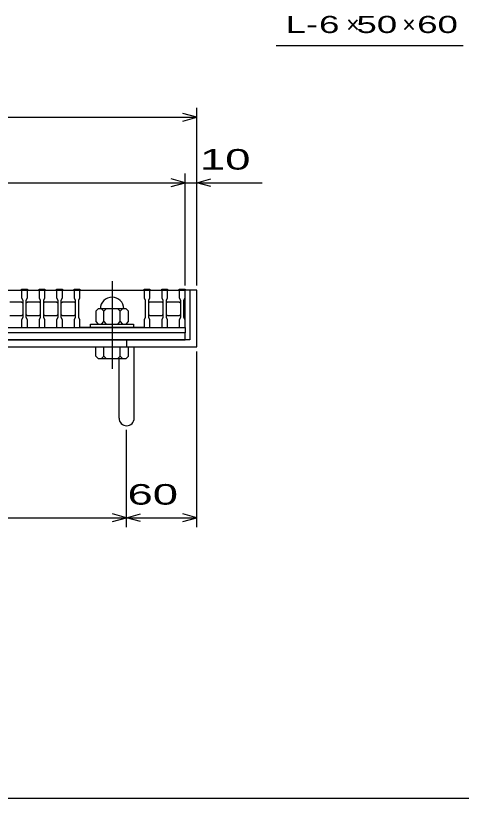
# Model space of a CAD drawing. Units: millimetres, scale not verified. Extents: x -1456 to 1385, y -1026 to 843.
# Drawn here: x -598 to -216, y -917 to -247 of the extents above; entities that cross this region are included whole.
import ezdxf
from ezdxf.enums import TextEntityAlignment as Align

# ---------------------------------------------------------------- set-up
doc = ezdxf.new("R2010")
doc.units = ezdxf.units.MM
doc.header["$LTSCALE"] = 8
doc.linetypes.add('CHAIN', pattern=[18.5, 12, -1.5, 3.5, -1.5])
for name, color, linetype, lineweight in [('0_2', 150, 'Continuous', 25), ('16', 3, 'Continuous', 25), ('19', 6, 'Continuous', 25), ('22', 4, 'Continuous', 25)]:
    doc.layers.add(name, color=color, linetype=linetype, lineweight=lineweight)
doc.styles.add('ベクトル', font='')
doc.styles.get('ベクトル').set_extended_font_data('ベクトル')

msp = doc.modelspace()

# ---------------------------------------------------------------- linework, layer by layer
at = {"layer": '0_2'}
msp.add_line((1384.8, -917.2), (-1383.2, -917.2), dxfattribs=at)
at = {"layer": '16', "linetype": 'CHAIN'}
msp.add_line((-515.5, -474.4), (-515.5, -549.4), dxfattribs=at)
at = {"layer": '16'}
for p, q in [((-908, -482), (-453, -482)), ((-593, -482), (-593, -481.3)), ((-593, -481.3), (-588, -481.3)), ((-593, -482), (-593, -488.5)), ((-588, -482), (-593, -482)), ((-588, -481.3), (-588, -482)), ((-588, -488.5), (-588, -482)), ((-578, -482), (-578, -481.3)), ((-578, -481.3), (-573, -481.3)), ((-578, -482), (-578, -488.5)), ((-573, -482), (-578, -482)), ((-573, -481.3), (-573, -482)), ((-573, -488.5), (-573, -482)), ((-563, -482), (-563, -481.3)), ((-563, -481.3), (-558, -481.3)), ((-563, -482), (-563, -488.5)), ((-558, -482), (-563, -482)), ((-558, -481.3), (-558, -482)), ((-558, -488.5), (-558, -482)), ((-548, -482), (-548, -481.3)), ((-548, -481.3), (-543, -481.3)), ((-548, -482), (-548, -488.5)), ((-543, -482), (-548, -482)), ((-543, -481.3), (-543, -482)), ((-543, -488.5), (-543, -482)), ((-543, -482), (-488, -482)), ((-488, -482), (-488, -481.3)), ((-488, -481.3), (-483, -481.3)), ((-488, -482), (-488, -488.5)), ((-483, -482), (-488, -482)), ((-483, -481.3), (-483, -482)), ((-483, -488.5), (-483, -482)), ((-473, -482), (-473, -481.3)), ((-473, -481.3), (-468, -481.3)), ((-473, -482), (-473, -488.5)), ((-468, -482), (-473, -482)), ((-468, -481.3), (-468, -482)), ((-468, -488.5), (-468, -482)), ((-458, -482), (-458, -481.3)), ((-458, -481.3), (-453, -481.3)), ((-458, -482), (-458, -488.5)), ((-453, -482), (-458, -482)), ((-453, -481.3), (-453, -482)), ((-453, -488.5), (-453, -482)), ((-453, -514), (-453, -482)), ((-593, -488.5), (-592, -490.5)), ((-589, -490.5), (-588, -488.5)), ((-578, -488.5), (-577, -490.5)), ((-574, -490.5), (-573, -488.5)), ((-563, -488.5), (-562, -490.5)), ((-559, -490.5), (-558, -488.5)), ((-548, -488.5), (-547, -490.5)), ((-544, -490.5), (-543, -488.5)), ((-488, -488.5), (-487, -490.5)), ((-484, -490.5), (-483, -488.5)), ((-473, -488.5), (-472, -490.5)), ((-469, -490.5), (-468, -488.5)), ((-458, -488.5), (-457, -490.5)), ((-454, -490.5), (-453, -488.5)), ((-603, -492), (-593, -492)), ((-593, -492), (-592, -493)), ((-592, -490.5), (-592, -505.5)), ((-589, -505.5), (-589, -490.5)), ((-589, -493), (-588, -492)), ((-588, -492), (-578, -492)), ((-578, -492), (-577, -493)), ((-577, -490.5), (-577, -505.5)), ((-574, -505.5), (-574, -490.5)), ((-574, -493), (-573, -492)), ((-573, -492), (-563, -492)), ((-563, -492), (-562, -493)), ((-562, -490.5), (-562, -505.5)), ((-559, -505.5), (-559, -490.5)), ((-559, -493), (-558, -492)), ((-558, -492), (-548, -492)), ((-548, -492), (-547, -493)), ((-547, -490.5), (-547, -505.5)), ((-544, -505.5), (-544, -490.5)), ((-487, -490.5), (-487, -505.5)), ((-484, -505.5), (-484, -490.5)), ((-484, -493), (-483, -492)), ((-483, -492), (-473, -492)), ((-473, -492), (-472, -493)), ((-472, -490.5), (-472, -505.5)), ((-469, -505.5), (-469, -490.5)), ((-469, -493), (-468, -492)), ((-468, -492), (-458, -492)), ((-458, -492), (-457, -493)), ((-457, -490.5), (-457, -505.5)), ((-454, -505.5), (-454, -490.5)), ((-527.5, -498), (-529.5, -500)), ((-529.5, -500), (-529.5, -509)), ((-503.5, -498), (-527.5, -498)), ((-522.5, -500), (-524.5, -498)), ((-520.5, -498), (-522.5, -500)), ((-522.5, -509), (-522.5, -500)), ((-508.5, -500), (-510.5, -498)), ((-506.5, -498), (-508.5, -500)), ((-508.5, -509), (-508.5, -500)), ((-501.5, -500), (-503.5, -498)), ((-501.5, -509), (-501.5, -500)), ((-593, -504), (-603, -504)), ((-592, -503), (-593, -504)), ((-592, -505.5), (-593, -507.5)), ((-593, -507.5), (-593, -514)), ((-588, -504), (-589, -503)), ((-588, -507.5), (-589, -505.5)), ((-578, -504), (-588, -504)), ((-588, -514), (-588, -507.5)), ((-577, -503), (-578, -504)), ((-577, -505.5), (-578, -507.5)), ((-578, -507.5), (-578, -514)), ((-573, -504), (-574, -503)), ((-573, -507.5), (-574, -505.5)), ((-563, -504), (-573, -504)), ((-573, -514), (-573, -507.5)), ((-562, -503), (-563, -504)), ((-562, -505.5), (-563, -507.5)), ((-563, -507.5), (-563, -514)), ((-558, -504), (-559, -503)), ((-558, -507.5), (-559, -505.5)), ((-548, -504), (-558, -504)), ((-558, -514), (-558, -507.5)), ((-547, -503), (-548, -504)), ((-547, -505.5), (-548, -507.5)), ((-548, -507.5), (-548, -514)), ((-543, -507.5), (-544, -505.5)), ((-543, -514), (-543, -507.5)), ((-529.5, -509), (-527.5, -511)), ((-524.5, -511), (-522.5, -509)), ((-522.5, -509), (-520.5, -511)), ((-510.5, -511), (-508.5, -509)), ((-508.5, -509), (-506.5, -511)), ((-503.5, -511), (-501.5, -509)), ((-487, -505.5), (-488, -507.5)), ((-488, -507.5), (-488, -514)), ((-483, -504), (-484, -503)), ((-483, -507.5), (-484, -505.5)), ((-473, -504), (-483, -504)), ((-483, -514), (-483, -507.5)), ((-472, -503), (-473, -504)), ((-472, -505.5), (-473, -507.5)), ((-473, -507.5), (-473, -514)), ((-468, -504), (-469, -503)), ((-468, -507.5), (-469, -505.5)), ((-458, -504), (-468, -504)), ((-468, -514), (-468, -507.5)), ((-457, -503), (-458, -504)), ((-457, -505.5), (-458, -507.5)), ((-458, -507.5), (-458, -514)), ((-453, -507.5), (-454, -505.5)), ((-453, -514), (-453, -507.5)), ((-908, -514), (-453, -514)), ((-908, -514), (-453, -514)), ((-593, -514), (-588, -514)), ((-578, -514), (-573, -514)), ((-563, -514), (-558, -514)), ((-548, -514), (-543, -514)), ((-488, -514), (-543, -514)), ((-534, -514), (-534, -511)), ((-534, -511), (-497, -511)), ((-497, -514), (-534, -514)), ((-497, -511), (-497, -514)), ((-488, -514), (-483, -514)), ((-473, -514), (-468, -514)), ((-458, -514), (-453, -514)), ((-453, -514), (-453, -518.5)), ((-453, -518.5), (-908, -518.5)), ((-453, -524.5), (-453, -518.5)), ((-908, -524.5), (-453, -524.5))]:
    msp.add_line(p, q, dxfattribs=at)
msp.add_arc((-515.5, -498), 10, 0, 180, dxfattribs=at)
at = {"layer": '19'}
for p, q in [((-443, -482), (-453, -482)), ((-449, -482), (-449, -524.5)), ((-443, -530.5), (-443, -482)), ((-449, -524.5), (-912, -524.5)), ((-503, -524.5), (-503, -530.5)), ((-918, -530.5), (-443, -530.5)), ((-529.5, -538.5), (-529.5, -530.5)), ((-529.5, -530.5), (-501.5, -530.5)), ((-522.5, -538.5), (-522.5, -530.5)), ((-508.5, -538.5), (-508.5, -530.5)), ((-501.5, -538.5), (-501.5, -530.5)), ((-496.5, -591.61), (-496.5, -530.5)), ((-527.5, -540.5), (-529.5, -538.5)), ((-527.5, -540.5), (-503.5, -540.5)), ((-524.5, -540.5), (-522.5, -538.5)), ((-520.5, -540.5), (-522.5, -538.5)), ((-510.5, -540.5), (-508.5, -538.5)), ((-509.5, -591.61), (-509.5, -540.5)), ((-506.5, -540.5), (-508.5, -538.5)), ((-501.5, -538.5), (-503.5, -540.5))]:
    msp.add_line(p, q, dxfattribs=at)
msp.add_arc((-503, -591.61), 6.5, 180, 0, dxfattribs=at)
at = {"layer": '22'}
for p, q in [((-375, -272.5), (-215, -272.5)), ((-443, -478), (-443, -326)), ((-918, -334), (-443, -334)), ((-443, -334), (-455, -330.8)), ((-455, -337.2), (-443, -334)), ((-453, -478), (-453, -382)), ((-443, -478), (-443, -382)), ((-453, -390), (-465, -386.8)), ((-443, -390), (-431, -386.8)), ((-908, -390), (-453, -390)), ((-465, -393.2), (-453, -390)), ((-453, -390), (-443, -390)), ((-431, -393.2), (-443, -390)), ((-443, -390), (-387, -390)), ((-443, -684.9), (-443, -534.5)), ((-503, -684.9), (-503, -601.7)), ((-858, -676.9), (-503, -676.9)), ((-503, -676.9), (-515, -673.7)), ((-515, -680.1), (-503, -676.9)), ((-503, -676.9), (-491, -673.7)), ((-491, -680.1), (-503, -676.9)), ((-503, -676.9), (-443, -676.9)), ((-443, -676.9), (-455, -673.7)), ((-455, -680.1), (-443, -676.9))]:
    msp.add_line(p, q, dxfattribs=at)

# ---------------------------------------------------------------- texts
at = {"layer": '22', "color": 2, "style": 'ベクトル'}
for s, height, width, p in [('L-', 14.66, 1.6, (-367, -254.5)), (' 6 ', 14.66, 1.6, (-347, -254.5)), (' 50 ', 14.66, 1.6, (-315, -254.5)), (' 60 ', 14.66, 1.6, (-263, -254.5)), (' 10 ', 17.6, 1.65, (-451, -370)), (' 60 ', 17.6, 1.65, (-513, -656.9))]:
    msp.add_text(s, height=height, dxfattribs=dict(at, width=width)).set_placement(p, align=Align.MIDDLE_LEFT)
for p in [(-315, -254.5), (-267, -254.5)]:
    msp.add_text('×', height=14.66, dxfattribs=at).set_placement(p, align=Align.MIDDLE_LEFT)

doc.saveas('drawing.dxf')
